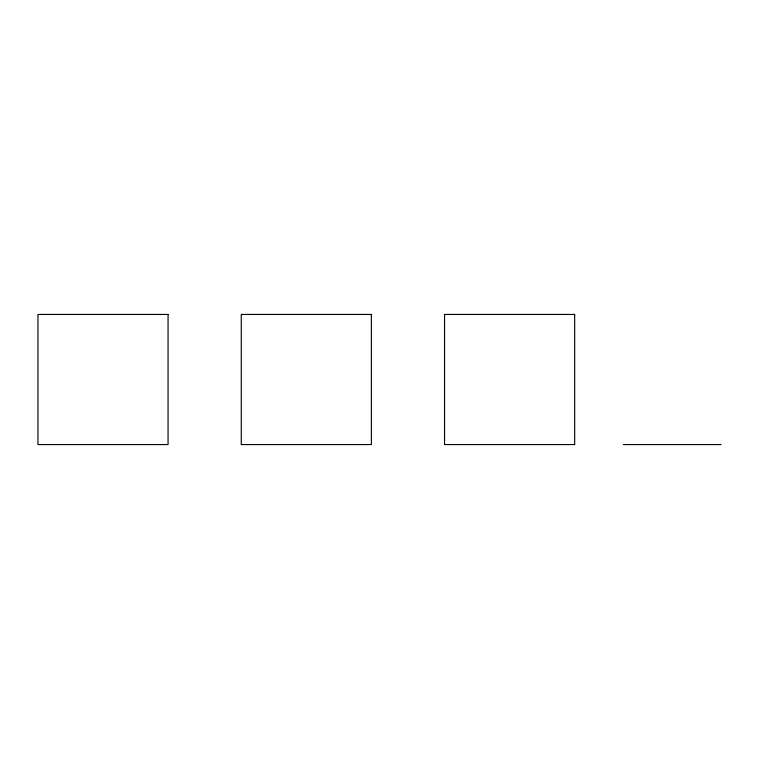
<?xml version="1.0" encoding="UTF-8"?>
<svg xmlns="http://www.w3.org/2000/svg" width="759" height="759" viewBox="0 0 759 759"><rect width="100%" height="100%" fill="white"/><g stroke="black" fill="none" stroke-linecap="round" stroke-linejoin="round"><path stroke-width="1.14" d="M623.462 444.556L721.05 444.556M168.062 314.444L37.95 314.444L37.95 444.556L168.062 444.556L168.062 314.444M371.369 314.444L241.258 314.444L241.258 444.556L371.369 444.556L371.369 314.444M574.667 314.444L444.556 314.444L444.556 444.556L574.667 444.556L574.667 314.444"/></g></svg>
